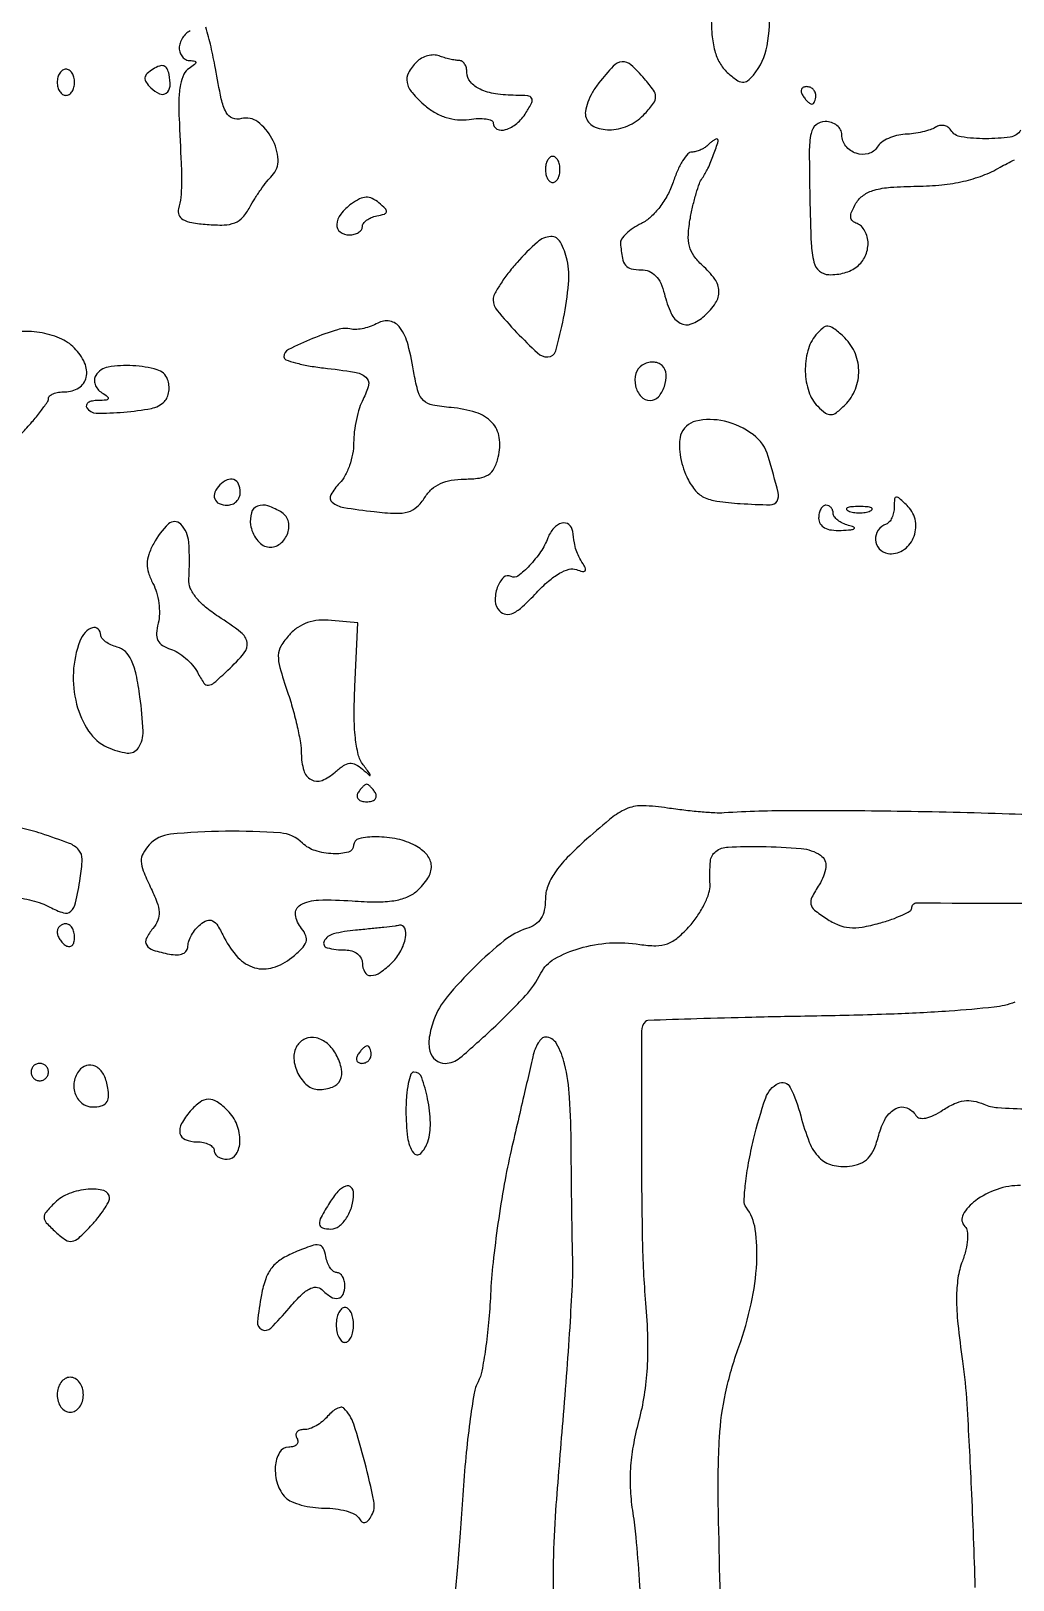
# Model space of a CAD drawing. Extents: x 0 to 5034, y 0 to 2560.
# Drawn here: x 346 to 458.6, y 2244.8 to 2422.4 of the extents above; entities that cross this region are included whole.
import ezdxf

# ---------------------------------------------------------------- set-up
doc = ezdxf.new("R2010")
doc.units = 0

msp = doc.modelspace()

# ---------------------------------------------------------------- linework, layer by layer
for points in [[(424.708849, 2430.375516, 0.153361), (424.430554, 2429.842324, 0.014218), (424.208224, 2428.353752, 0.01726), (424.051696, 2426.523415, 0.012699), (424, 2424.488321, 0.019637), (424.099389, 2421.958681, 0.04649), (424.420751, 2420.10273, 0.062611), (424.992388, 2418.709789, 0.08036), (425.856618, 2417.629759, 0.025256), (426.898625, 2416.778368, 0.133661), (427.579925, 2416.515047, 0.187749), (428.173452, 2416.678105, 0.059767), (428.850679, 2417.320079, 0.128597), (430.427827, 2420.696974, 0.072384), (430.594572, 2425.247273, 0.080188), (429.509768, 2429.198869, 0.254245), (427.39153, 2430.792183, 0.036751), (426.583903, 2430.851644, 0.038546), (425.789287, 2430.790312, 0.041624), (425.117836, 2430.627927, 0.116754)], [(390.221855, 2418.821855, 0.070754), (389.290286, 2417.581377, 0.177584), (389.122272, 2416.479755, 0.132059), (389.706126, 2415.309431, 0.032761), (391.242789, 2413.78943, 0.050397), (392.374214, 2412.992339, 0.053592), (393.619715, 2412.456991, 0.054666), (394.927409, 2412.205975, 0.056598), (396.242789, 2412.248942, -0.027872), (397.299606, 2412.344311, -0.046581), (398.190069, 2412.291867, -0.062366), (398.808204, 2412.116465, -0.301065), (399, 2411.826807, 0.292001), (399.439781, 2411.137968, 0.186166), (400.420303, 2411.072893, 0.100334), (401.714053, 2411.78278, 0.077832), (402.767927, 2413, 0.021556), (403.430407, 2414.170193, 0.256462), (403.415296, 2414.672633, 0.244538), (402.980082, 2414.944863, 0.019828), (401.590261, 2415, -0.036434), (399.262121, 2415.169873, -0.072801), (397.497583, 2415.69839, -0.10671), (396.397751, 2416.532717, -0.179182), (396, 2417.606989, 0.064087), (395.931455, 2418.139568, 0.081879), (395.730275, 2418.590803, 0.098646), (395.431957, 2418.892696, 0.14978), (395.081787, 2419, -0.040135), (394.634959, 2419.035925, -0.016184), (394.03382, 2419.153295, -0.015892), (393.391616, 2419.32205, -0.019418), (392.803643, 2419.521855, 0.095288), (392.192774, 2419.630747, 0.062874), (391.48427, 2419.531495, 0.060318), (390.790438, 2419.250134, 0.070028)], [(349, 2416.5, 0.064853), (349.074694, 2415.926543, 0.082425), (349.29375, 2415.440625, 0.098894), (349.618646, 2415.115568, 0.148195), (350, 2415, 0.148195), (350.381354, 2415.115568, 0.098894), (350.70625, 2415.440625, 0.082425), (350.925306, 2415.926543, 0.064853), (351, 2416.5, 0.064853), (350.925306, 2417.073457, 0.082425), (350.70625, 2417.559375, 0.098894), (350.381354, 2417.884432, 0.148195), (350, 2418, 0.148195), (349.618646, 2417.884432, 0.098894), (349.29375, 2417.559375, 0.082425), (349.074694, 2417.073457, 0.064853)], [(360.008359, 2418.015309, 0.044633), (359.312493, 2417.488844, 0.17962), (359.071141, 2417.023495, 0.1827), (359.193856, 2416.518563, 0.046427), (359.741693, 2415.858307, 0.091587), (360.726655, 2415.180498, 0.269415), (361.514204, 2415.264502, 0.221891), (361.940079, 2416.041303, 0.069982), (361.838397, 2417.395399, 0.067514), (361.597412, 2418.056582, 0.192281), (361.231461, 2418.36893, 0.171135), (360.718321, 2418.362579, 0.051825)], [(411.128456, 2416.436176, 0.037274), (410.397435, 2415.34909, 0.041594), (409.866049, 2414.203599, 0.045802), (409.590305, 2413.165663, 0.134435), (409.662865, 2412.436176, 0.207211), (410.719272, 2411.357668, 0.114659), (412.571979, 2411.060978, 0.094241), (414.685078, 2411.617362, 0.097771), (416.415332, 2412.906442, 0.025096), (417.39811, 2414.108466, 0.164463), (417.631776, 2414.839951, 0.153097), (417.382368, 2415.59094, 0.020907), (416.348078, 2416.906442, 0.030707), (414.804823, 2418.499585, 0.210468), (413.794193, 2418.840145, 0.183087), (412.774304, 2418.344944, 0.022529)], [(434.5, 2415, 0.029505), (434.768994, 2414.617226, 0.035638), (435.066025, 2414.29375, 0.038439), (435.34829, 2414.065539, 0.151918), (435.559017, 2414, 0.210953), (435.727648, 2414.07446, 0.081139), (435.870461, 2414.29375, 0.061769), (435.967655, 2414.617151, 0.042167), (436, 2415, 0.105053), (435.918938, 2415.381556, 0.099167), (435.688914, 2415.70625, 0.09642), (435.345238, 2415.923877, 0.093332), (434.940983, 2416, 0.108972), (434.586039, 2415.921712, 0.182303), (434.3746, 2415.70625, 0.161196), (434.343488, 2415.3821, 0.082592)], [(423.583333, 2409.25, -0.058064), (423.220386, 2408.962807, -0.03895), (422.749486, 2408.720313, -0.03907), (422.249212, 2408.554759, -0.060444), (421.797897, 2408.5, 0.21821), (421.326463, 2408.28397, 0.03846), (420.734321, 2407.479534, 0.035489), (420.140068, 2406.356546, 0.025245), (419.63123, 2405.026072, -0.045619), (419.008245, 2403.576801, -0.039752), (418.107538, 2402.191832, -0.041494), (417.060144, 2401.042483, -0.071988), (416, 2400.30922, 0.032454), (415.050317, 2399.757539, 0.041963), (414.26375, 2399.127917, 0.04759), (413.729462, 2398.514778, 0.181496), (413.6, 2398.033148, 0.019646), (413.835101, 2396.312294, 0.12323), (414.19432, 2395.508524, 0.177111), (414.823803, 2395.118505, 0.051072), (415.980948, 2395, -0.096611), (416.890823, 2394.822535, -0.104861), (417.637534, 2394.318007, -0.086244), (418.217167, 2393.462651, -0.045904), (418.63492, 2392.25, 0.047), (419.416081, 2389.99844, 0.160599), (420.455077, 2388.874974, 0.22136), (421.727953, 2388.785384, 0.092799), (423.227161, 2389.705578, 0.061113), (424.518641, 2391.198556, 0.159474), (424.899131, 2392.548132, 0.148684), (424.417279, 2393.924781, 0.050878), (422.986119, 2395.512562, -0.053389), (422.015483, 2396.60033, -0.093699), (421.508902, 2397.690413, -0.078308), (421.385983, 2399.024528, -0.028387), (421.61651, 2400.917549, -0.013093), (421.915604, 2402.362397, -0.014482), (422.281374, 2403.741405, -0.013952), (422.659062, 2404.896047, -0.069178), (422.975156, 2405.5, 0.046287), (423.628845, 2406.621318, 0.020469), (424.288211, 2408.205725, 0.012394), (424.816111, 2409.753788, 0.506285), (424.635282, 2410, 0.133461), (424.47404, 2409.95618, 0.02217), (424.201718, 2409.779687, 0.022969), (423.892617, 2409.537156, 0.018544)], [(405, 2406.5, 0.053595), (405.06169, 2405.926139, 0.073362), (405.244792, 2405.440625, 0.093122), (405.515341, 2405.114688, 0.17482), (405.833333, 2405, 0.17482), (406.151326, 2405.114688, 0.093122), (406.421875, 2405.440625, 0.073362), (406.604977, 2405.926139, 0.053595), (406.666667, 2406.5, 0.053595), (406.604977, 2407.073861, 0.073362), (406.421875, 2407.559375, 0.093122), (406.151326, 2407.885312, 0.17482), (405.833333, 2408, 0.17482), (405.515341, 2407.885312, 0.093122), (405.244792, 2407.559375, 0.073362), (405.06169, 2407.073861, 0.053595)], [(382.747165, 2402.557073, 0.066913), (381.519163, 2401.378177, 0.15185), (381.057687, 2400.191108, 0.255763), (381.445515, 2399.34862, 0.161018), (382.5, 2399, 0.059882), (383.073633, 2399.068948, 0.0787), (383.559375, 2399.272211, 0.096938), (383.884661, 2399.573227, 0.159035), (384, 2399.926676, -0.158009), (384.122661, 2400.30513, -0.074457), (384.486369, 2400.676117, -0.062513), (385.022363, 2400.984291, -0.051067), (385.655726, 2401.176676, 0.025926), (386.526868, 2401.394194, 0.284836), (386.754004, 2401.653537, 0.24512), (386.638961, 2402.004869, 0.020397), (385.902891, 2402.667316, 0.06034), (385.127803, 2403.165744, 0.122068), (384.422315, 2403.314649, 0.108236), (383.672227, 2403.122679, 0.041321)], [(401.75, 2395.835347, 0.017561), (400.697118, 2394.566506, 0.02145), (399.807813, 2393.306587, 0.020553), (399.160271, 2392.203037, 0.123), (399, 2391.561389, 0.176622), (399.450837, 2390.324923, 0.01578), (401.694755, 2387.821712, 0.015343), (404.093346, 2385.459654, 0.188962), (405.266175, 2385, 0.33694), (406.182385, 2385.696486, 0.018388), (407.075804, 2389.443665, 0.026151), (407.649319, 2393.371334, 0.077381), (407.481621, 2396.083679, 0.068277), (406.713572, 2398.171241, 0.288964), (405.608672, 2398.802844, 0.174217), (404.079035, 2398.177169, 0.027454)], [(385.757121, 2388.883954, -0.037828), (384.997674, 2388.531432, -0.032838), (384.157264, 2388.277608, -0.034237), (383.36296, 2388.150066, -0.077636), (382.757416, 2388.188994, 0.129491), (381.142989, 2388.126987, 0.023286), (378.283997, 2387.107601, 0.018353), (375.524388, 2385.856094, 0.284397), (375, 2385.008732, 0.313688), (375.222021, 2384.689668, 0.021116), (376.336385, 2384.329384, 0.024309), (377.805628, 2383.99795, 0.015256), (379.549397, 2383.747322, -0.011399), (383.101444, 2383.264721, -0.128943), (384.39, 2382.698064, -0.29235), (384.704156, 2381.784382, -0.063515), (384.08102, 2380.151388, 0.046795), (383.666036, 2379.164012, 0.023007), (383.31755, 2377.845251, 0.022601), (383.07902, 2376.431492, 0.030497), (383, 2375.13717, -0.047014), (382.880767, 2373.871926, -0.037417), (382.524405, 2372.546841, -0.038646), (382.00176, 2371.359865, -0.073475), (381.380952, 2370.52381, 0.07265), (380.385463, 2369.18775, 0.359456), (380.55402, 2368.333612, 0.131771), (381.856521, 2367.746039, 0.012377), (385.366808, 2367.262123, 0.017611), (387.826376, 2367.072304, 0.078709), (389.258538, 2367.23815, 0.118958), (390.261568, 2367.798132, 0.066739), (391.156752, 2368.879392, -0.069683), (391.946631, 2369.822155, -0.074982), (392.947124, 2370.484219, -0.066951), (394.194978, 2370.87186, -0.041898), (395.721495, 2371, 0.032815), (397.417592, 2371.111434, 0.111604), (398.450404, 2371.49254, 0.132872), (399.117801, 2372.237083, 0.055234), (399.592615, 2373.512986, 0.098033), (399.706278, 2375.763464, 0.155154), (398.868336, 2377.485671, 0.126804), (397.02703, 2378.634567, 0.055625), (394.185517, 2379.194172, -0.02656), (392.066355, 2379.485081, -0.136637), (391.014961, 2380.007464, -0.141223), (390.403182, 2380.98873, -0.029062), (389.955973, 2383, 0.023984), (389.235426, 2386.403236, 0.09105), (388.316905, 2388.363433, 0.192015), (387.158284, 2389.108661, 0.177421)], [(436.018382, 2387.522149, 0.108838), (435.077215, 2385.696108, 0.071421), (434.80117, 2383.336975, 0.072214), (435.198725, 2381.025076, 0.118278), (436.232143, 2379.339286, 0.036063), (437.116475, 2378.574083, 0.174899), (437.741394, 2378.384251, 0.157151), (438.383163, 2378.628116, 0.027634), (439.357143, 2379.5, 0.102786), (440.550166, 2381.318773, 0.101054), (440.929531, 2383.47357, 0.100834), (440.433851, 2385.608418, 0.101876), (439.143382, 2387.370241, 0.022097), (438.039999, 2388.283462, 0.150782), (437.383753, 2388.521437, 0.193502), (436.795426, 2388.317481, 0.040544)], [(353.430902, 2382.888197, 0.123544), (353.274791, 2382.397018, 0.099558), (353.350436, 2381.846576, 0.089711), (353.64727, 2381.320824, 0.078477), (354.121885, 2380.903509, -0.020314), (354.786116, 2380.443964, -0.358422), (354.843171, 2380.207361, -0.269202), (354.609916, 2380.050111, -0.014694), (353.690983, 2380.015313, 0.044706), (353.033229, 2379.950768, 0.096445), (352.562573, 2379.763074, 0.173037), (352.352308, 2379.490101, 0.220274), (352.389909, 2379.17813, 0.256151), (353.468405, 2378.566762, 0.023865), (356.634185, 2378.672968, 0.027282), (359.799156, 2379.105459, 0.149867), (361.304062, 2379.904062, 0.098609), (361.627287, 2380.388046, 0.062777), (361.806463, 2381.043494, 0.059673), (361.82245, 2381.76186, 0.067465), (361.664167, 2382.432783, 0.236168), (360.460184, 2383.533346, 0.055421), (357.685794, 2383.998132, 0.055233), (354.851005, 2383.841786, 0.216221)], [(416.095924, 2384.059284, 0.189259), (415.371768, 2383.092993, 0.122654), (415.336496, 2381.679384, 0.128817), (415.962754, 2380.462715, 0.212936), (417, 2380, 0.212466), (417.952544, 2380.423901, 0.101439), (418.645581, 2381.603478, 0.097474), (418.834975, 2383.001234, 0.183453), (418.374423, 2384.025577, 0.112705), (417.925707, 2384.307484, 0.080594), (417.339893, 2384.411443, 0.073593), (416.700064, 2384.326408, 0.068739)], [(420.505108, 2376.016094, 0.077121), (420.357048, 2375.058443, 0.035969), (420.448209, 2373.80242, 0.034543), (420.736774, 2372.4709, 0.040729), (421.195624, 2371.266094, 0.053371), (422.105756, 2369.788084, 0.112603), (423.140455, 2368.937669, 0.081355), (424.663291, 2368.464373, 0.018805), (427.343794, 2368.191701, 0.010242), (430.781167, 2368.042817, 0.270562), (431.556551, 2368.472135, 0.200597), (431.6943, 2369.444557, 0.005668), (430.560125, 2373.598243, 0.166477), (428.825585, 2376.091558, 0.099594), (425.516565, 2377.62727, 0.11702), (422.25656, 2377.637052, 0.264278)], [(367.666667, 2370.333333, 0.091649), (367.095775, 2369.503522, 0.193059), (367.066255, 2368.735179, 0.206496), (367.569797, 2368.19498, 0.103678), (368.5, 2368, 0.099038), (369.072457, 2368.114514, 0.097945), (369.559375, 2368.440625, 0.097945), (369.885486, 2368.927543, 0.099038), (370, 2369.5, 0.103678), (369.80502, 2370.430203, 0.206496), (369.264821, 2370.933745, 0.193059), (368.496478, 2370.904225, 0.091649)], [(371.180449, 2365.760216, 0.064241), (371.423853, 2364.880802, 0.063369), (371.883233, 2364.087509, 0.068994), (372.479272, 2363.496023, 0.114397), (373.124173, 2363.211124, 0.196992), (374.429037, 2363.476743, 0.146694), (375.373913, 2364.622359, 0.149916), (375.521211, 2366.079577, 0.204925), (374.78387, 2367.154738, 0.060552), (373.177175, 2367.919906, 0.17494), (371.963301, 2367.892135, 0.235125), (371.274296, 2367.137073, 0.105271)], [(436.333333, 2366.5, 0.138402), (436.511253, 2365.869551, 0.132989), (436.994555, 2365.413627, 0.092943), (437.800549, 2365.158573, 0.041523), (438.916667, 2365.116001, 0.009209), (440.027873, 2365.186424, 0.130969), (440.399265, 2365.318704, 0.59873), (440.381173, 2365.481336, 0.031366), (439.75, 2365.689326, -0.046657), (439.080469, 2365.932857, -0.05682), (438.514063, 2366.284521, -0.067019), (438.127374, 2366.68505, -0.159836), (438, 2367.073324, 0.088713), (437.936727, 2367.427134, 0.094905), (437.755208, 2367.727789, 0.099951), (437.484578, 2367.928925, 0.110421), (437.166667, 2368, 0.17482), (436.848674, 2367.885312, 0.093122), (436.578125, 2367.559375, 0.073362), (436.395023, 2367.073861, 0.053595)], [(439.75, 2367.337719, 0.057986), (440.320008, 2367.181385, 0.037979), (441, 2367.12966, 0.037979), (441.679992, 2367.181385, 0.057986), (442.25, 2367.337719, 0.174857), (442.459382, 2367.525001, 0.447206), (442.398438, 2367.693942, 0.078554), (441.89144, 2367.810911, 0.017491), (441, 2367.842105, 0.017491), (440.10856, 2367.810911, 0.078554), (439.601562, 2367.693942, 0.447206), (439.540618, 2367.525001, 0.174857)], [(445, 2367.797619, -0.052833), (444.931279, 2367.14907, -0.057305), (444.728281, 2366.547842, -0.064661), (444.429174, 2366.08042, -0.132399), (444.075, 2365.833333, 0.158029), (443.162402, 2365.126026, 0.164797), (442.857644, 2364.030536, 0.171201), (443.284174, 2363.005845, 0.169274), (444.261285, 2362.469664, 0.183902), (445.967362, 2362.810589, 0.150844), (447.18763, 2364.229151, 0.141458), (447.440484, 2366.164518, 0.159907), (446.597621, 2367.830951, 0.008504), (445.609746, 2368.785781, 0.195496), (445.25, 2368.923356, 0.381927), (445.042257, 2368.729622, 0.022658)], [(360.066898, 2363.625, 0.037341), (359.498309, 2362.340575, 0.081134), (359.305569, 2361.282527, 0.084463), (359.462582, 2360.245399, 0.043182), (359.982949, 2359.031859, -0.053984), (360.394679, 2358.011505, -0.0362), (360.648913, 2356.778262, -0.03638), (360.72152, 2355.532275, -0.057911), (360.58305, 2354.474876, 0.045897), (360.402299, 2353.311794, 0.127368), (360.558116, 2352.505629, 0.142491), (361.069843, 2351.930784, 0.063338), (361.99908, 2351.500292, -0.062786), (362.845311, 2351.109383, -0.038365), (363.73228, 2350.456082, -0.037941), (364.524543, 2349.660673, -0.054096), (365.086552, 2348.838276, 0.025731), (365.82907, 2347.60753, 0.267511), (366.340174, 2347.358292, 0.163608), (366.975248, 2347.621876, 0.00911), (368.585491, 2349.080314, 0.029307), (370.459954, 2351.060368, 0.222709), (370.783003, 2352.26914, 0.18759), (370.081069, 2353.419217, 0.020247), (367.482822, 2355.240807, -0.030625), (365.99819, 2356.328274, -0.05135), (364.917381, 2357.432324, -0.064567), (364.269609, 2358.505177, -0.120095), (364.093513, 2359.5, 0.032315), (364.090271, 2363.764936, 0.178862), (363.171695, 2365.825485, 0.4101), (361.765295, 2365.852353, 0.080205)], [(405.274569, 2364.25, -0.059044), (404.445909, 2362.658022, -0.040537), (403.166256, 2361.072059, -0.038032), (401.848435, 2359.88121, -0.303554), (401.071429, 2359.827221, 0.336523), (400.196, 2359.713499, 0.116683), (399.475789, 2358.564909, 0.09055), (399.242336, 2356.989798, 0.190229), (399.726959, 2355.873041, 0.160907), (400.467498, 2355.500295, 0.152219), (401.303286, 2355.630784, 0.074018), (402.379818, 2356.374828, 0.016729), (403.95533, 2357.952181, -0.025814), (405.337709, 2359.286796, -0.047715), (406.606561, 2360.194262, -0.062977), (407.703012, 2360.657446, -0.161461), (408.552786, 2360.618118, 0.027975), (409.236047, 2360.398894, 0.243156), (409.537584, 2360.467121, 0.329042), (409.599195, 2360.723932, 0.041408), (409.317251, 2361.261454, -0.021893), (408.825871, 2362.115573, -0.042419), (408.524072, 2362.842539, -0.035214), (408.317212, 2363.694061, -0.01089), (408.125, 2365, 0.194596), (407.692467, 2365.775554, 0.23809), (406.890235, 2365.946703, 0.148072), (405.951214, 2365.36931, 0.09113)], [(351.606989, 2352.418213, 0.079442), (350.857424, 2348.864139, 0.075683), (351.232581, 2345.190603, 0.083235), (352.606373, 2342.105494, 0.137058), (354.751138, 2340.249463, 0.078444), (357.024299, 2339.58504, 0.288552), (358.323055, 2340.18704, 0.154981), (358.844931, 2342.091987, 0.024145), (358.495978, 2346.029241, 0.017071), (358.055153, 2348.584776, 0.055883), (357.522121, 2350.211719, 0.091658), (356.823742, 2351.20869, 0.13103), (355.889305, 2351.739198, -0.041176), (355.166276, 2351.993402, -0.052444), (354.554983, 2352.347621, -0.0623), (354.134877, 2352.742464, -0.174733), (354, 2353.116631, 0.208272), (353.702682, 2353.799443, 0.264261), (353.04494, 2353.955351, 0.143292), (352.212055, 2353.423121, 0.088007)], [(375.627783, 2353.141198, 0.048337), (374.678873, 2351.863955, 0.128745), (374.360718, 2350.783156, 0.078644), (374.540066, 2349.375904, 0.010893), (375.428882, 2346.557727, -0.013936), (376.030313, 2344.609512, -0.012949), (376.538484, 2342.582696, -0.013055), (376.896429, 2340.757503, -0.041911), (377, 2339.52407, 0.071148), (377.277689, 2337.582458, 0.198327), (378.122041, 2336.529057, 0.224637), (379.375836, 2336.451722, 0.089042), (380.876667, 2337.388385, -0.034109), (381.832597, 2338.141646, -0.122805), (382.554889, 2338.409235, -0.15037), (383.232377, 2338.280278, -0.060332), (384.015425, 2337.736346, 0.002529), (384.833771, 2337.014864, 0.587113), (384.910595, 2337.042408, 0.204182), (384.873749, 2337.194242, 0.001573), (384.097239, 2338.228418, -0.101931), (383.532854, 2339.414813, -0.033891), (383.199577, 2341.320711, -0.026334), (383.064158, 2343.887704, -0.012192), (383.145467, 2347.228418), (383.5, 2354.5), (380.448901, 2354.798524, 0.045933), (379.001534, 2354.806818, 0.061336), (377.717212, 2354.534967, 0.06501), (376.595072, 2353.977682, 0.061189)], [(383.5, 2335, 0.146489), (383.397987, 2334.620597, 0.191582), (383.538811, 2334.29375, 0.134005), (383.925364, 2334.072951, 0.063222), (384.5, 2334, 0.063222), (385.074636, 2334.072951, 0.134005), (385.461189, 2334.29375, 0.191582), (385.602013, 2334.620597, 0.146489), (385.5, 2335, 0.025622), (385.235369, 2335.382847, 0.032351), (384.951311, 2335.70625, 0.033983), (384.686704, 2335.937141, 0.163822), (384.5, 2336, 0.163822), (384.313296, 2335.937141, 0.033983), (384.048689, 2335.70625, 0.032351), (383.764631, 2335.382847, 0.025622)], [(359.533506, 2329.037024, 0.061102), (358.848287, 2328.063922, 0.131344), (358.640503, 2327.177574, 0.087597), (358.87038, 2326.075695, 0.017652), (359.681982, 2324.237203, -0.020222), (360.441254, 2322.493045, -0.076975), (360.695574, 2321.336738, -0.114036), (360.541621, 2320.407846, -0.07549), (359.981496, 2319.477705, 0.056706), (359.22365, 2318.319556, 0.264429), (359.262715, 2317.552416, 0.178485), (360.006634, 2316.987305, 0.026541), (361.864693, 2316.526058, 0.048419), (362.74766, 2316.443267, 0.100122), (363.423503, 2316.582273, 0.143264), (363.842878, 2316.926304, 0.150926), (364, 2317.434973, -0.085745), (364.102081, 2318.025857, -0.043649), (364.416824, 2318.713254, -0.041664), (364.876034, 2319.38461, -0.04876), (365.418977, 2319.932757, -0.082335), (366.196912, 2320.386917, -0.221343), (366.820555, 2320.342226, -0.129287), (367.417248, 2319.77014, -0.023039), (368.168977, 2318.404613, 0.074079), (369.732394, 2316.143951, 0.13337), (371.637376, 2314.968949, 0.146569), (373.744353, 2314.976441, 0.09681), (375.898573, 2316.118953, 0.025282), (377.060442, 2317.161267, 0.116074), (377.536473, 2317.924073, 0.177651), (377.51871, 2318.639282, 0.07923), (377.031668, 2319.461842, -0.13975), (376.332924, 2321.047681, -0.311383), (376.897558, 2322.169182, -0.119783), (378.981976, 2322.728634, -0.024482), (382.825474, 2322.631886, 0.015683), (385.613352, 2322.512611, 0.040577), (387.619592, 2322.652702, 0.057248), (389.10881, 2323.05716, 0.086519), (390.25, 2323.760245, 0.067083), (391.5266, 2325.239328, 0.154583), (391.916097, 2326.639333, 0.173731), (391.414307, 2327.897783, 0.089224), (390.065741, 2328.964816, 0.070864), (388.024253, 2329.709797, 0.050902), (385.607134, 2329.968677, 0.056391), (383.602146, 2329.751936, 0.351053), (383, 2329, -0.339903), (382.404537, 2328.22527, -0.07587), (380.63348, 2328.031923, -0.064453), (378.579953, 2328.387465, -0.121925), (377.150177, 2329.25, 0.179959), (374.604831, 2330.415387, 0.02134), (368.288401, 2330.608629, 0.021082), (361.978159, 2330.265989, 0.186837)], [(349, 2319.059017, 0.089642), (349.073302, 2318.653442, 0.053229), (349.29375, 2318.2129, 0.051032), (349.617485, 2317.806203, 0.06081), (350, 2317.5, 0.139169), (350.379648, 2317.392057, 0.191142), (350.70625, 2317.521475, 0.138808), (350.926733, 2317.889346, 0.066118), (351, 2318.440983, 0.062283), (350.925455, 2319.037096, 0.080552), (350.70625, 2319.542039, 0.097988), (350.381379, 2319.879982, 0.153634), (350, 2320, 0.092995), (349.618268, 2319.928382, 0.096318), (349.29375, 2319.723586, 0.099231), (349.076556, 2319.418051, 0.105429)], [(383.227207, 2319.266681, 0.038942), (380.679694, 2318.836063, 0.21566), (379.6173, 2317.994186, 0.487231), (379.961405, 2317.24564, 0.058353), (382.059017, 2317, -0.075715), (382.800591, 2316.887055, -0.089148), (383.429836, 2316.559375, -0.100726), (383.850484, 2316.07204, -0.128528), (384, 2315.5, 0.129582), (384.273978, 2314.460595, 0.275727), (384.970771, 2314.064174, 0.149017), (386.060067, 2314.421156, 0.04324), (387.428571, 2315.571429, 0.073525), (388.40548, 2316.887326, 0.075411), (388.949322, 2318.418456, 0.136106), (388.86335, 2319.49356, 0.379063), (388.25, 2319.825293, -0.027301), (387.759463, 2319.738929, -0.002232), (386.46518, 2319.589134, -0.002991), (384.918376, 2319.426466, -0.002297)], [(376.494469, 2305.991051, 0.158447), (376.14123, 2304.543158, 0.098214), (376.613616, 2302.841521, 0.100925), (377.683316, 2301.485087, 0.177291), (379.008371, 2301, 0.088787), (380.558056, 2301.277369, 0.189811), (381.449887, 2302.074482, 0.170815), (381.612259, 2303.337091, 0.070349), (381.01106, 2304.979333, 0.089459), (379.997154, 2306.259529, 0.126202), (378.706407, 2306.917522, 0.155284), (377.45049, 2306.807039, 0.156604)], [(383.5, 2305, 0.082592), (383.343488, 2304.6179, 0.161196), (383.3746, 2304.29375, 0.182303), (383.586039, 2304.078288, 0.108972), (383.940983, 2304, 0.093332), (384.345238, 2304.076123, 0.09642), (384.688914, 2304.29375, 0.099167), (384.918938, 2304.618444, 0.105053), (385, 2305, 0.042167), (384.967655, 2305.382849, 0.061769), (384.870461, 2305.70625, 0.081139), (384.727648, 2305.92554, 0.210953), (384.559017, 2306, 0.151918), (384.34829, 2305.934461, 0.038439), (384.066025, 2305.70625, 0.035638), (383.768994, 2305.382774, 0.029505)], [(346, 2303, 0.099038), (346.076342, 2302.618362, 0.097945), (346.29375, 2302.29375, 0.097945), (346.618362, 2302.076342, 0.099038), (347, 2302, 0.099038), (347.381638, 2302.076342, 0.097945), (347.70625, 2302.29375, 0.097945), (347.923658, 2302.618362, 0.099038), (348, 2303, 0.099038), (347.923658, 2303.381638, 0.097945), (347.70625, 2303.70625, 0.097945), (347.381638, 2303.923658, 0.099038), (347, 2304, 0.099038), (346.618362, 2303.923658, 0.097945), (346.29375, 2303.70625, 0.097945), (346.076342, 2303.381638, 0.099038)], [(351.6875, 2303.354167, 0.140464), (350.980466, 2302.079097, 0.134437), (351.039802, 2300.599402, 0.146074), (351.827558, 2299.441612, 0.172494), (353.069551, 2299, 0.058126), (354.047239, 2299.114044, 0.166583), (354.617936, 2299.473735, 0.157193), (354.867505, 2300.124014, 0.05022), (354.819551, 2301.171672, 0.075186), (354.380942, 2302.608964, 0.129702), (353.576397, 2303.555974, 0.182706), (352.610317, 2303.799742, 0.169378)], [(389, 2298.559017, 0.03052), (389.187846, 2295.484493, 0.123585), (389.857891, 2293.746491, 0.465908), (390.693718, 2293.67536, 0.119655), (391.502523, 2295.00795, 0.084961), (391.800879, 2297.159115, 0.040952), (391.484595, 2299.932332, 0.037586), (390.806424, 2302.37747, 0.316227), (389.920545, 2303, 0.318519), (389.562114, 2302.745885, 0.033255), (389.27041, 2301.695461, 0.031587), (389.06649, 2300.26125, 0.019523)], [(364.25, 2298.504169, 0.054216), (363.248606, 2297.082241, 0.180962), (363.083955, 2295.971768, 0.248987), (363.686065, 2295.255318, 0.096258), (365, 2295, -0.048028), (365.765418, 2294.926307, -0.068025), (366.4125, 2294.70625, -0.088204), (366.848523, 2294.381882, -0.191087), (367, 2294, 0.148195), (367.115568, 2293.618646, 0.098894), (367.440625, 2293.29375, 0.082425), (367.926543, 2293.074694, 0.064853), (368.5, 2293, 0.263096), (369.537428, 2293.586482, 0.133004), (369.961714, 2295.077256, 0.097269), (369.612795, 2296.982719, 0.102952), (368.571429, 2298.571429, 0.047195), (367.345269, 2299.585646, 0.154287), (366.348754, 2299.883668, 0.158825), (365.380231, 2299.551295, 0.050868)], [(380.240547, 2288.013569, 0.014095), (379.26118, 2286.342286, 0.13899), (379.080574, 2285.555575, 0.321608), (379.415274, 2285.135593, 0.06901), (380.393011, 2285, 0.168587), (381.332001, 2285.325864, 0.083782), (382.187854, 2286.271585, 0.072237), (382.792823, 2287.61129, 0.070098), (383, 2289.081787, 0.193805), (382.718308, 2289.781232, 0.302342), (382.106524, 2289.916666, 0.118678), (381.194412, 2289.285133, 0.042701)], [(348.744001, 2288.021413, 0.021656), (347.720581, 2286.94059, 0.186561), (347.499339, 2286.326768, 0.184116), (347.746981, 2285.719303, 0.020999), (348.821091, 2284.661911, 0.033562), (349.965746, 2283.75791, 0.19315), (350.704647, 2283.59286, 0.147452), (351.467899, 2283.96592, 0.017298), (352.82709, 2285.315945, 0.018574), (353.658955, 2286.270079, 0.022631), (354.3615, 2287.224289, 0.021953), (354.871387, 2288.064405, 0.126252), (354.999294, 2288.564451, 0.337844), (354.358165, 2289.40369, 0.088585), (352.559449, 2289.566219, 0.069454), (350.390791, 2289.069226, 0.101698)], [(376.298487, 2282.352069, 0.042717), (374.688421, 2281.522059, 0.084985), (373.623412, 2280.567184, 0.082701), (372.919212, 2279.294176, 0.038722), (372.428448, 2277.470288, 0.020791), (371.978342, 2274.363346, 0.315379), (372.480714, 2273.462514, 0.319774), (373.490313, 2273.633666, 0.021095), (375.598565, 2275.934768, -0.020551), (376.895376, 2277.353294, -0.068209), (377.897272, 2278.119519, -0.129962), (378.690968, 2278.329137, -0.198843), (379.339663, 2278.060337, 0.056368), (380.381929, 2277.229869, 0.18299), (381.23392, 2277.058768, 0.256671), (381.796449, 2277.501037, 0.100845), (382, 2278.5, 0.060137), (381.930757, 2279.073624, 0.078901), (381.726681, 2279.559375, 0.09706), (381.424435, 2279.884644, 0.158446), (381.069551, 2280, -0.172341), (380.689899, 2280.134865, -0.072673), (380.318553, 2280.539076, -0.059852), (380.010575, 2281.132972, -0.046642), (379.819551, 2281.835152, 0.064209), (379.519347, 2282.803429, 0.254316), (379.037946, 2283.164734, 0.122612), (378.201298, 2283.082276, 0.012089)], [(381, 2274, 0.048028), (381.073693, 2273.234582, 0.068025), (381.29375, 2272.5875, 0.088204), (381.618118, 2272.151477, 0.191087), (382, 2272, 0.191087), (382.381882, 2272.151477, 0.088204), (382.70625, 2272.5875, 0.068025), (382.926307, 2273.234582, 0.048028), (383, 2274, 0.048028), (382.926307, 2274.765418, 0.068025), (382.70625, 2275.4125, 0.088204), (382.381882, 2275.848523, 0.191087), (382, 2276, 0.191087), (381.618118, 2275.848523, 0.088204), (381.29375, 2275.4125, 0.068025), (381.073693, 2274.765418, 0.048028)], [(349, 2266, 0.072314), (349.111864, 2265.230589, 0.08892), (349.4375, 2264.583333, 0.10214), (349.924246, 2264.153209, 0.130775), (350.5, 2264, 0.130775), (351.075754, 2264.153209, 0.10214), (351.5625, 2264.583333, 0.08892), (351.888136, 2265.230589, 0.072314), (352, 2266, 0.072314), (351.888136, 2266.769411, 0.08892), (351.5625, 2267.416667, 0.10214), (351.075754, 2267.846791, 0.130775), (350.5, 2268, 0.130775), (349.924246, 2267.846791, 0.10214), (349.4375, 2267.416667, 0.08892), (349.111864, 2266.769411, 0.072314)], [(380.020056, 2263.524166, -0.049339), (379.429909, 2262.940971, -0.041825), (378.704695, 2262.447724, -0.043753), (377.960402, 2262.109774, -0.084896), (377.318538, 2262, 0.073118), (376.814744, 2261.925931, 0.149321), (376.485507, 2261.70625, 0.188386), (376.379792, 2261.380203, 0.12431), (376.5, 2261, -0.139169), (376.607943, 2260.620352, -0.191142), (376.478525, 2260.29375, -0.138808), (376.110654, 2260.073267, -0.066118), (375.559017, 2260, 0.26942), (374.502674, 2259.386251, 0.114571), (374.017592, 2257.760515, 0.09099), (374.258166, 2255.759632, 0.12166), (375.2, 2254.2, 0.096135), (375.884075, 2253.738282, 0.034546), (376.999539, 2253.3525, 0.032734), (378.312204, 2253.088508, 0.033267), (379.640983, 2253, -0.032131), (380.932762, 2252.916901, -0.037658), (382.134788, 2252.668528, -0.041029), (383.093516, 2252.306505, -0.144533), (383.579366, 2251.871584, 0.0738), (383.943359, 2251.44023, 0.231954), (384.298842, 2251.343105, 0.176956), (384.664969, 2251.562284, 0.042747), (385.067697, 2252.156485, 0.179526), (385.32117, 2253.779337, 0.013138), (384.289538, 2258.253745, 0.015703), (383.012218, 2262.625205, 0.11863), (381.892501, 2264.443984, 0.225677), (381.564793, 2264.559493, 0.088121), (381.091877, 2264.423081, 0.064121), (380.548873, 2264.063678, 0.041355)]]:
    msp.add_lwpolyline(points, format="xyb", close=True)
for points in [[(364.25, 2422.391174, 0.084452), (363.772013, 2422.072343, 0.062495), (363.367188, 2421.581053, 0.061967), (363.093179, 2420.999934, 0.079373), (363, 2420.416667, 0.086757), (363.094777, 2419.874553, 0.09314), (363.367188, 2419.411648, 0.098871), (363.773124, 2419.099163, 0.11214), (364.25, 2418.984687, -0.039823), (364.780952, 2418.935779, -0.406251), (364.898907, 2418.773171, -0.201094), (364.7497, 2418.524871, -0.017054), (364.120944, 2418.095909, 0.145222), (363.527566, 2417.416305, 0.058313), (363.144093, 2416.230796, 0.042241), (362.956569, 2414.562289, 0.019122), (362.980233, 2412.361222, -0.001548), (363.216947, 2407.207036, -0.012128), (363.261443, 2404.807767, -0.026406), (363.172564, 2403.290484, -0.04061), (362.921053, 2402, 0.164843), (362.958739, 2401.290788, 0.17305), (363.420082, 2400.767473, 0.084864), (364.432694, 2400.413569, 0.020983), (366.184596, 2400.193534, 0.026837), (368.138348, 2400.136228, 0.089994), (369.387469, 2400.394439, 0.115058), (370.294291, 2401.031554, 0.059529), (371.092532, 2402.172898, -0.017737), (371.658465, 2403.145765, -0.013191), (372.348568, 2404.179318, -0.013372), (373.05214, 2405.12067, -0.029213), (373.650516, 2405.793373, 0.216474), (374.337467, 2407.623807, 0.106777), (373.636017, 2410.062361, 0.108936), (372.004873, 2411.960649, 0.228798), (370.141808, 2412.326833, -0.154865), (369.108643, 2412.380099, -0.185142), (368.383565, 2413.022404, -0.067698), (367.820803, 2414.590673, -0.008746), (367.139676, 2418.097323, 0.011966), (366.642521, 2420.571595, 0.015301), (366.061047, 2422.822321, 0.013213)], [(459.5, 2411, -0.22227), (458.31445, 2410.223614, -0.036116), (455.495724, 2410.025514, -0.036139), (452.677179, 2410.235269, -0.221177), (451.489919, 2411.016312, 0.110447), (451.163595, 2411.350444, 0.099954), (450.714256, 2411.52886, 0.094898), (450.210686, 2411.523571, 0.088692), (449.7314, 2411.333996, -0.059974), (449.135573, 2411.058014, -0.022023), (448.240107, 2410.810256, -0.021458), (447.2281, 2410.622986, -0.024085), (446.242033, 2410.532103, 0.050356), (445.277332, 2410.391849, 0.046024), (444.329086, 2410.059632, 0.049024), (443.534863, 2409.597544, 0.098395), (443.04246, 2409.068702, -0.190988), (442.019794, 2408.307615, -0.150045), (440.627197, 2408.357085, -0.141916), (439.447226, 2409.191178, -0.16999), (439, 2410.468615, 0.124532), (438.851746, 2411.054627, 0.101572), (438.434651, 2411.551807, 0.09079), (437.808837, 2411.884993, 0.07719), (437.068315, 2412, 0.179427), (436.035363, 2411.61699, 0.167349), (435.464847, 2410.641083, 0.049961), (435.257559, 2408.523031, 0.00462), (435.318315, 2403.25, 0.004972), (435.479091, 2398.015501, 0.050554), (435.785762, 2395.865348, 0.158079), (436.414704, 2394.853779, 0.169051), (437.5, 2394.43777, 0.073768), (439.303159, 2394.64818, 0.103237), (440.745826, 2395.379514, 0.115177), (441.670249, 2396.554697, 0.109734), (442, 2398.039111, 0.064516), (441.906719, 2398.759037, 0.062477), (441.632812, 2399.439867, 0.067612), (441.228079, 2399.980855, 0.111596), (440.75, 2400.288097, -0.099306), (440.219629, 2400.611004, -0.194205), (440.011275, 2401.050934, -0.119964), (440.125417, 2401.677802, -0.028993), (440.612931, 2402.62143, -0.106035), (441.470506, 2403.549167, -0.085399), (442.700231, 2404.132628, -0.051235), (444.576554, 2404.45519, -0.013632), (447.612931, 2404.578549, 0.021582), (450.46042, 2404.739602, 0.031052), (452.951615, 2405.146084, 0.034483), (455.154482, 2405.810089, 0.040037), (457.132871, 2406.745678, -0.021459), (458.798991, 2407.610656, -0.051605)], [(344.939667, 2376.244629, 0.010606), (346.108744, 2377.546248, 0.014722), (347.09585, 2378.764047, 0.01116), (347.854971, 2379.806539, 0.151365), (347.995373, 2380.25, -0.227093), (348.135129, 2380.537275, -0.073889), (348.554713, 2380.779687, -0.056427), (349.167753, 2380.945169, -0.037747), (349.893011, 2381, 0.141411), (351.491907, 2381.461431, 0.201736), (352.32871, 2382.656807, 0.160817), (352.150506, 2384.327165, 0.090297), (350.977319, 2386.022681, 0.097423), (349.2813, 2387.161123, 0.061923), (346.983785, 2387.805009, 0.059785), (344.50028, 2387.879854, 0.07369)], [(469.5, 2332.069346, 0.006551), (458.168511, 2332.5914, 0.00455), (445.355589, 2332.89686, 0.004426), (433.433172, 2332.967008, 0.014223), (425.5, 2332.717724, -0.02856), (424.438325, 2332.714802, -0.007793), (422.765625, 2332.831978, -0.007855), (420.869534, 2333.024583, -0.008102), (419, 2333.274986, 0.027974), (416.21209, 2333.536185, 0.101228), (414.462836, 2333.246194, 0.077792), (412.732955, 2332.252683, 0.012412), (409.741864, 2329.726053, 0.017379), (407.504638, 2327.595431, 0.043209), (406.069165, 2325.851492, 0.060358), (405.26142, 2324.306554, 0.091305), (404.991864, 2322.817388, -0.050598), (404.868206, 2321.560617, -0.092699), (404.483837, 2320.609499, -0.102096), (403.812928, 2319.920936, -0.072015), (402.837586, 2319.448452, 0.092458), (400.282748, 2318.08007, 0.025198), (396.846246, 2315.026263, 0.025527), (393.721153, 2311.62334, 0.084772), (392.209778, 2309, 0.047883), (391.677764, 2306.982637, 0.104127), (391.750029, 2305.390371, 0.161832), (392.397725, 2304.388152, 0.170672), (393.501734, 2304, 0.178471), (395.188599, 2304.621923, 0.012132), (399.058437, 2308.090051, 0.017146), (402.704448, 2311.764338, 0.071134), (404.477834, 2314.327694, -0.147492), (406.024114, 2315.967474, -0.059579), (408.882338, 2317.185512, -0.054223), (412.362209, 2317.802539, -0.057068), (415.832188, 2317.639806, 0.037699), (417.669318, 2317.482325, 0.092582), (418.998735, 2317.716674, 0.088729), (420.187701, 2318.423119, 0.032693), (421.58209, 2319.798339, 0.034797), (422.494055, 2320.979741, 0.033239), (423.248883, 2322.293887, 0.035036), (423.755283, 2323.54401, 0.091859), (423.881854, 2324.5, -0.031872), (423.914352, 2327.174373, -0.217197), (424.535483, 2328.301613, -0.150216), (425.944767, 2328.802061, -0.013395), (429.75, 2328.863812, -0.019991), (434.339077, 2328.631695, -0.123902), (436.547907, 2327.857648, -0.289903), (437.157425, 2326.503158, -0.110081), (436.393067, 2324.477144, 0.024399), (435.549107, 2323.040861, 0.17479), (435.441416, 2322.256133, 0.173127), (435.858846, 2321.579182, 0.02384), (437.220064, 2320.591464, 0.047383), (438.581399, 2319.873466, 0.076369), (439.852795, 2319.564752, 0.064203), (441.309536, 2319.626654, 0.024681), (443.289961, 2320.069617, 0.016852), (444.711594, 2320.514215, 0.025572), (445.910176, 2321.004006, 0.023137), (446.808954, 2321.478031, 0.265806), (447, 2321.812011, -0.415141), (447.588662, 2322.398814, -0.00037), (469.232097, 2322.314287, -0.003122)], [(344.959073, 2322.922214, -0.02338), (346.097036, 2322.68245, -0.023262), (347.222381, 2322.3332, -0.036005), (348.151388, 2321.91898, 0.045504), (349.732756, 2321.249547, 0.273232), (350.568964, 2321.44, 0.151126), (351.115967, 2322.410079, 0.013145), (351.649274, 2325.226155, 0.031928), (351.861317, 2327.404396, 0.189708), (351.485298, 2328.461484, 0.12432), (350.396858, 2329.216902, 0.010807), (347.19149, 2330.342575, 0.024474), (344.752272, 2331.010239, 0.026927)], [(458.84591, 2311.004839, -0.063833), (456.448929, 2310.438405, -0.008731), (451.316273, 2309.990218, -0.008726), (444.584437, 2309.638589, -0.004467), (436.130163, 2309.420409, 0.001411), (428.682865, 2309.273764, 0.002299), (422.364501, 2309.102448, 0.000304), (416.751602, 2308.921019, 0.192587), (416.468531, 2308.79683, 0.19583), (416.02027, 2307.706567, 0.000917), (416.001814, 2295.24275, 0.004502), (416.109004, 2283.788206, 0.016248), (416.479958, 2276.5, -0.013698), (416.704477, 2272.49155, -0.021924), (416.652107, 2269.064674, -0.024533), (416.314877, 2265.959451, -0.025312), (415.677038, 2262.934954, 0.020882), (415.056144, 2260.114736, 0.028105), (414.746451, 2257.519005, 0.029455), (414.737257, 2255.005625, 0.027046), (415.019393, 2252.434954, -0.019365), (415.367034, 2249.660888, -0.004024), (415.749274, 2244.763705, -0.00422), (416.099501, 2239.067503, -0.003972)], [(406.009186, 2241.353498, -0.016325), (405.927302, 2246.833715, -0.014013), (406.196529, 2252.716774, -0.002933), (407.017043, 2263, 0.002932), (407.483416, 2268.844771, 0.003396), (407.857049, 2274.415625, 0.003034), (408.112697, 2279.135593, 0.02001), (408.131681, 2281.5, -0.003579), (408.079081, 2283.618186, -0.000994), (408.026978, 2286.940357, -0.001003), (407.983019, 2290.701287, -0.001052), (407.954967, 2294.403342, 0.014173), (407.762806, 2300.083428, 0.042393), (407.194399, 2303.924998, 0.071571), (406.282495, 2306.244884, 0.269604), (404.983868, 2307, 0.191821), (404.585598, 2306.84137, 0.060644), (404.169687, 2306.339063, 0.050461), (403.800354, 2305.611272, 0.037774), (403.54028, 2304.75, -0.00194), (403.237873, 2303.407929, -0.000278), (402.606799, 2300.664062, -0.000316), (401.856466, 2297.419321, -0.00027), (401.061541, 2294, 0.013366), (400.274922, 2290.16348, 0.008401), (399.551464, 2285.64318, 0.008432), (398.988979, 2281.168066, 0.015257), (398.702561, 2277.487422, -0.010933), (398.480437, 2274.274003, -0.012875), (398.125527, 2271.244733, -0.011803), (397.701699, 2268.714761, -0.074785), (397.269091, 2267.487422, 0.080865), (396.821071, 2266.165621, 0.008071), (396.322812, 2262.852555, 0.009984), (395.868812, 2258.85777, 0.007775), (395.529776, 2254.5, -0.002965), (395.234572, 2250.16697, -0.003994), (394.912799, 2246.248904, -0.002748), (394.598934, 2242.969793, -0.042522)], [(425.219463, 2236.5, -0.002075), (424.822222, 2253.620431, -0.018745), (424.960272, 2261.107643, -0.039933), (425.65438, 2266.189546, -0.031994), (427.17874, 2271.5, 0.031572), (428.600988, 2276.43903, 0.041507), (429.228722, 2281.085489, 0.047778), (429.057074, 2284.969627, 0.128639), (428.000589, 2287.5, -0.177781), (427.779029, 2288.217498, -0.014741), (427.941222, 2290.19448, -0.018249), (428.299873, 2292.602889, -0.013032), (428.869094, 2295.268444, -0.022931), (430.255333, 2300.047764, -0.196248), (431.687867, 2301.695235, -0.415396), (433.064256, 2301.239242, -0.052744), (434.276974, 2297.998471, 0.03059), (435.261026, 2294.966622, 0.098092), (436.402769, 2293.187546, 0.13992), (437.880576, 2292.328327, 0.091997), (439.856615, 2292.199442, 0.066673), (441.109912, 2292.521457, 0.107334), (442.017276, 2293.140214, 0.090238), (442.686414, 2294.164968, 0.036665), (443.220803, 2295.75, -0.068137), (444.01514, 2297.693776, -0.140926), (445.186505, 2298.822312, -0.217203), (446.427905, 2298.895649, -0.163552), (447.49313, 2298.011115, 0.213332), (447.919552, 2297.721347, 0.095453), (448.612266, 2297.730931, 0.063127), (449.524341, 2298.043596, 0.030935), (450.593111, 2298.652966, -0.036737), (451.895356, 2299.375585, -0.07395), (453.019958, 2299.705712, -0.08258), (454.108334, 2299.67644, -0.056411), (455.290964, 2299.304928, 0.089201), (456.854671, 2298.92367, 0.010622), (460.43187, 2298.780589, 0.011416)], [(459.5, 2290, 0.082662), (456.801457, 2289.550794, 0.075662), (454.301921, 2288.246533, 0.109512), (452.900559, 2286.650905, 0.333586), (453.091744, 2285.308256, -0.162972), (453.37254, 2284.744759, -0.052237), (453.405524, 2283.797636, -0.043528), (453.219394, 2282.61856, -0.029347), (452.813648, 2281.317253, 0.05388), (452.310623, 2279.37377, 0.036812), (452.146353, 2277.096862, 0.025841), (452.305194, 2274.116201, 0.009062), (452.831631, 2269.858997, -0.02064), (453.324537, 2264.940525, -0.003301), (453.826869, 2255.28983, -0.003649), (454.260802, 2243.907211, -0.003192)], [(454.551667, 2232, 0.000024), (454.760393, 2220.461778, 0.000035)]]:
    msp.add_lwpolyline(points, format="xyb")

doc.saveas('drawing.dxf')
